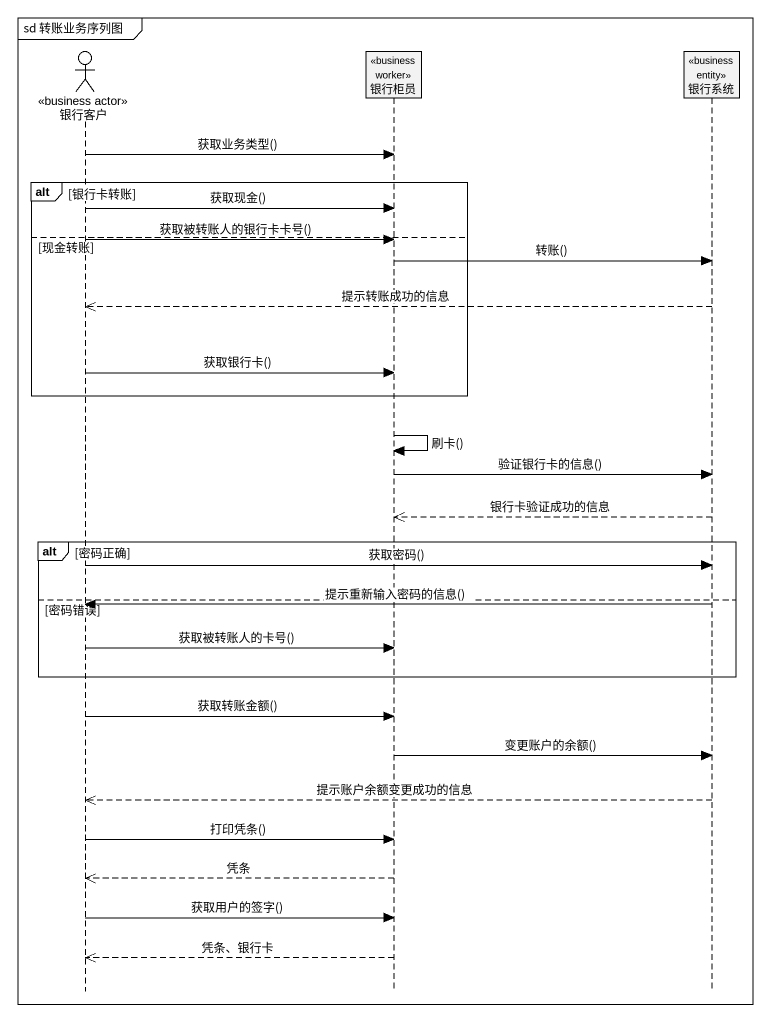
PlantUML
@startuml
mainframe sd 转账业务序列图
hide footbox
actor 银行客户 <<business actor>>
participant 银行柜员 <<business worker>>
participant 银行系统 <<business entity>>

银行客户 -> 银行柜员 : 获取业务类型()
alt 银行卡转账
  银行客户 -> 银行柜员 : 获取现金()
else 现金转账
  银行客户 -> 银行柜员 : 获取被转账人的银行卡卡号()
  银行柜员 -> 银行系统 : 转账()
  银行系统 -->> 银行客户 : 提示转账成功的信息
  银行客户 -> 银行柜员 : 获取银行卡()
end
银行柜员 -> 银行柜员 : 刷卡()
银行柜员 -> 银行系统 : 验证银行卡的信息()
银行系统 -->> 银行柜员 : 银行卡验证成功的信息
alt 密码正确
  银行客户 -> 银行系统 : 获取密码()
else 密码错误
  银行系统 -> 银行客户 : 提示重新输入密码的信息()
  银行客户 -> 银行柜员 : 获取被转账人的卡号()
end
银行客户 -> 银行柜员 : 获取转账金额()
银行柜员 -> 银行系统 : 变更账户的余额()
银行系统 -->> 银行客户 : 提示账户余额变更成功的信息
银行客户 -> 银行柜员 : 打印凭条()
银行柜员 -->> 银行客户 : 凭条
银行客户 -> 银行柜员 : 获取用户的签字()
银行柜员 -->> 银行客户 : 凭条、银行卡
@enduml
